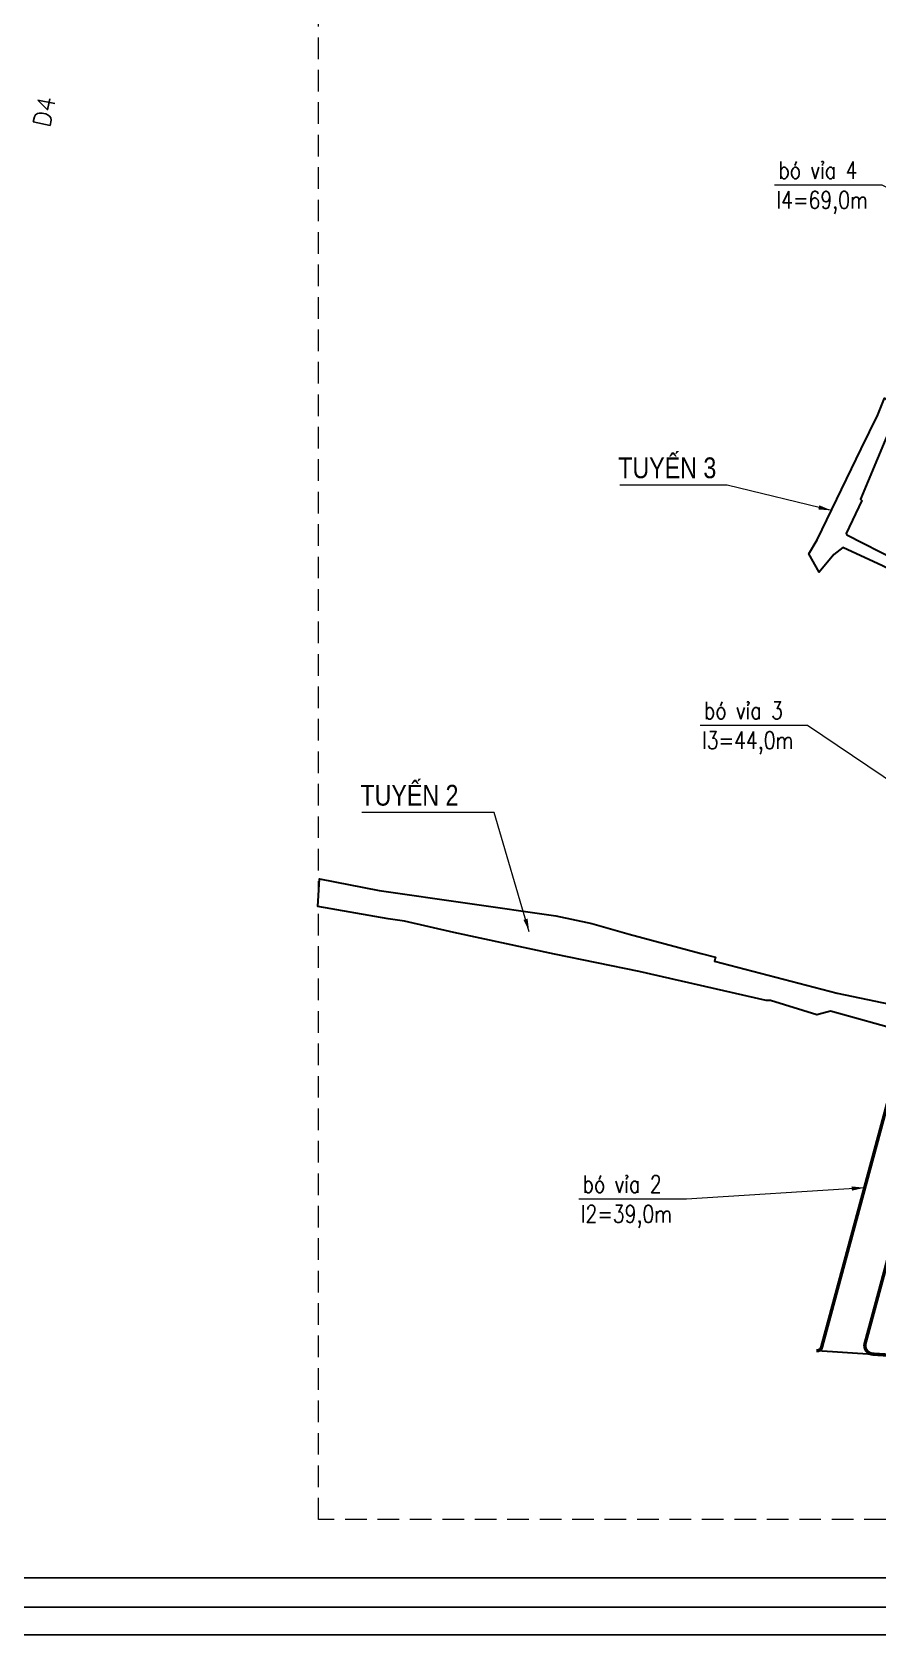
# Model space of a CAD drawing. Header units: metres. Extents: x 596935 to 599449, y 2303977 to 2305782.
# Drawn here: x 599223.3 to 599321, y 2304619.1 to 2304804.3 of the extents above; entities that cross this region are included whole.
import ezdxf

# ---------------------------------------------------------------- set-up
doc = ezdxf.new("R2010")
doc.units = ezdxf.units.M
doc.header["$MEASUREMENT"] = 0
doc.linetypes.add('HIDDEN', pattern=[0.375, 0.25, -0.125])
for name, color, linetype in [('KHUNGTEN', 5, 'Continuous'), ('pntelev', 2, 'Continuous'), ('thep', 2, 'Continuous'), ('TUYEN', 7, 'Continuous')]:
    doc.layers.add(name, color=color, linetype=linetype)
for name, color, linetype, lineweight in [('LC Dim', 8, 'Continuous', 18), ('LC Hatch', 252, 'Continuous', 9), ('LC MANH DUT', 35, 'HIDDEN', 5), ('LC Net dam 1', 30, 'Continuous', 30), ('LC Text1', 3, 'Continuous', 20), ('LC Text2', 7, 'Continuous', 25)]:
    doc.layers.add(name, color=color, linetype=linetype, lineweight=lineweight)
doc.styles.add('LC 3', font='vnsimli.shx', dxfattribs={"width": 0.75})
doc.styles.add('T2', font='', dxfattribs={"width": 0.8})
doc.styles.add('TENCOC', font='Vnromanc.shx')
doc.styles.get('T2').set_extended_font_data('.VnArialH')
doc.dimstyles.get("Standard").update_dxf_attribs({"dimtxt": 0.18, "dimasz": 0.18, "dimexe": 0.18, "dimexo": 0.0625, "dimgap": 0.09, "dimtad": 0, "dimtih": 1, "dimtoh": 1, "dimdec": 4, "dimzin": 0, "dimdsep": 46, "dimtxsty": 'Standard', "dimcen": 0.09, "dimadec": 0, "dimazin": 0, "dimtfac": 1, "dimtdec": 4, "dimtofl": 0, "dimtmove": 0, "dimatfit": 3, "dimfxl": 1, "dimtolj": 1, "dimtzin": 0, "dimarcsym": 0})

# ---------------------------------------------------------------- blocks, each defined once
blk = doc.blocks.new('a2')
at = {"layer": 'Defpoints', "flags": 128}
blk.add_lwpolyline([(297, 102.51), (0, 102.51), (0, -102.51), (297, -102.51)], close=True, dxfattribs=at)
at = {"layer": 'KHUNGTEN'}
blk.add_lwpolyline([(295.89, -100.5), (10, -100.5), (10, 101.39), (295.89, 101.39)], close=True, dxfattribs=at)
at = {"layer": 'thep'}
blk.add_lwpolyline([(293.77, -98.38), (12.11, -98.38), (12.11, 99.28), (293.77, 99.28)], close=True, dxfattribs=at)
blk = doc.blocks.new('COCTRENTUYEN')
at = {"layer": 'TUYEN', "color": 2, "lineweight": 0, "style": 'TENCOC'}
blk.add_text('D4', height=2, rotation=78.0033, dxfattribs=at).set_placement((71.08, 149.51))

msp = doc.modelspace()

# ---------------------------------------------------------------- hatches: boundary and pattern name
at = {"layer": 'LC Hatch', "linetype": 'Continuous', "lineweight": 0}
h = msp.add_hatch(dxfattribs=at)
h.set_pattern_fill('AR-SAND', color=256, scale=0.5, angle=90)
h.set_pattern_definition([(127.5, (598794.324, 2304714.68224), (-0.9634119, -0.0314967), [0, -0.76, 0, -0.85, 0, -0.8125]), (97.5, (598794.324, 2304714.6822), (-1.411073, 0.8848884), [0, -0.41, 0, -0.685, 0, -0.2625]), (57.5, (598794.324, 2304714.06724), (-0.0028295, 1.5570709), [0, -0.25, 0, -0.9, 0, -1.175]), (47.5, (598794.324, 2304714.0672), (-0.4388378, 1.5030633), [0, -0.125, 0, -0.59, 0, -0.675])])
h.paths.add_polyline_path([(599200.922, 2304799.886), (599202.958, 2304807.872), (599203.716, 2304811.059), (599204.51, 2304814.302), (599205.419, 2304818.39), (599206.734, 2304822.932), (599209.335, 2304832.136), (599210.974, 2304838.237), (599212.1, 2304841.026), (599215.16, 2304843.165), (599214.249, 2304844.276), (599217.975, 2304846.845), (599219.291, 2304847.911), (599224.556, 2304851.358), (599229.179, 2304854.255), (599233.152, 2304856.668), (599236.763, 2304858.746), (599240.224, 2304860.903), (599240.374, 2304860.684), (599241.668, 2304861.572), (599245.083, 2304863.818), (599251.846, 2304867.917), (599259.791, 2304872.841), (599266.731, 2304876.896), (599270.482, 2304879.234), (599274.619, 2304881.734), (599281.619, 2304885.731), (599284.394, 2304887.569), (599284.563, 2304887.366), (599288.57, 2304889.811), (599293.304, 2304892.45), (599296.851, 2304894.763), (599299.901, 2304896.386), (599299.045, 2304898.325), (599296.149, 2304896.977), (599283.646, 2304891.556), (599279.472, 2304888.298), (599276.014, 2304886.255), (599272.068, 2304883.962), (599260.274, 2304877.111), (599256.47, 2304874.823), (599252.908, 2304872.797), (599242.515, 2304867.18), (599240.808, 2304866.127), (599229.837, 2304859.128), (599222.946, 2304854.766), (599212.844, 2304848.838), (599211.217, 2304847.534), (599207.475, 2304843.087), (599208.489, 2304842.288), (599208.287, 2304841.821), (599205.733, 2304836.867), (599202.196, 2304821.358), (599200.2, 2304815.335), (599199.717, 2304814.805), (599199.266, 2304812.726), (599199.412, 2304812.572), (599199.543, 2304812.23), (599200.129, 2304811.794), (599197.888, 2304805.26), (599195.138, 2304796.668), (599193.811, 2304793.013), (599194.276, 2304792.851, -0.3657961), (599194.605, 2304792.297), (599194.055, 2304788.997, -0.0346369), (599192.446, 2304782.268), (599177.973, 2304736.125), (599176.653, 2304731.697), (599176.872, 2304731.591), (599176.864, 2304731.563, -0.2741066), (599176.988, 2304731.069), (599176.096, 2304728.077), (599175.347, 2304725.565), (599163.126, 2304684.566), (599161.788, 2304680.087), (599161.79, 2304680.086), (599161.413, 2304678.819), (599151.813, 2304643.303), (599157.863, 2304642.921, -0.4743476), (599156.96, 2304644.18), (599165.972, 2304677.523), (599182.984, 2304734.592), (599200.337, 2304789.919, -0.4647143), (599201.042, 2304790.215), (599201.073, 2304790.199)])

# ---------------------------------------------------------------- linework, layer by layer
at = {"layer": 'LC MANH DUT', "lineweight": 0, "ltscale": 10}
msp.add_lwpolyline([(599256.376, 2304810.953), (599393.207, 2304810.953), (599393.207, 2304632.434), (599256.376, 2304632.434)], close=True, dxfattribs=at)
at = {"layer": 'LC Net dam 1', "color": 2}
msp.add_line((599314.01, 2304651.956), (599320.467, 2304651.548), dxfattribs=at)
at = {"layer": 'LC Net dam 1', "linetype": 'HIDDEN', "lineweight": 0, "ltscale": 4, "const_width": 0.4, "flags": 128}
for points in [[(599364.569, 2304798.369), (599363.646, 2304798.842, 0.4647143), (599362.941, 2304798.547), (599345.588, 2304743.22), (599328.576, 2304686.151), (599319.564, 2304652.807, 0.4743476), (599320.467, 2304651.548), (599324.292, 2304651.307)], [(599313.914, 2304651.962), (599314.01, 2304651.956, 0.3565322), (599314.524, 2304652.325), (599324.016, 2304687.446), (599324.394, 2304688.713)]]:
    msp.add_lwpolyline(points, format="xyb", dxfattribs=at)
at = {"layer": 'LC Net dam 1', "color": 2}
for points in [[(599337.534, 2304734.861), (599321.552, 2304742.61), (599316.999, 2304744.732), (599315.95, 2304743.937), (599314.26, 2304741.9), (599313.04, 2304744.026), (599314.023, 2304745.635), (599319.107, 2304756.128), (599321.026, 2304760.088), (599321.799, 2304761.998), (599323.472, 2304760.751), (599321.857, 2304757.134), (599319.007, 2304750.315), (599319.189, 2304750.173), (599317.367, 2304746.38), (599317.391, 2304746.271), (599317.441, 2304746.199), (599323.177, 2304743.269), (599337.398, 2304736.475), (599337.872, 2304736.397)], [(599324.14, 2304688.772), (599315.558, 2304691.16), (599313.965, 2304690.766), (599308.626, 2304692.396), (599308.123, 2304692.42), (599293.46, 2304695.748), (599283.659, 2304697.759), (599272.015, 2304700.256), (599266.324, 2304701.589), (599264.431, 2304701.846), (599256.295, 2304703.256), (599256.514, 2304706.467), (599263.403, 2304705.121), (599283.826, 2304702.191), (599287.959, 2304701.295), (599292.279, 2304700.09), (599300.622, 2304697.833), (599302.284, 2304697.42), (599302.144, 2304696.96), (599316.324, 2304693.256), (599322.421, 2304691.983)]]:
    msp.add_lwpolyline(points, dxfattribs=at)

# ---------------------------------------------------------------- block references
at = {"layer": 'LC Text2', "linetype": 'Continuous', "lineweight": 0}
msp.add_blockref('COCTRENTUYEN', (599154.233, 2304643.669), dxfattribs=at)
at = {"layer": 'pntelev', "linetype": 'Continuous', "lineweight": 0, "xscale": 1.6, "yscale": 1.6, "zscale": 1.6}
msp.add_blockref('a2', (598973.344, 2304783.116), dxfattribs=at)

# ---------------------------------------------------------------- texts
at = {"layer": 'LC Text1', "color": 3, "style": 'LC 3', "width": 0.8}
for s, p in [('bã vØa 4', (599309.552, 2304787.353)), ('l4=69,0m', (599309.314, 2304783.906)), ('bã vØa 3', (599300.947, 2304724.923)), ('l3=44,0m', (599300.709, 2304721.475)), ('bã vØa 2', (599286.928, 2304670.195)), ('l2=39,0m', (599286.69, 2304666.747))]:
    msp.add_text(s, height=2, rotation=360, dxfattribs=at).set_placement(p)
at = {"layer": 'LC Text2', "style": 'T2', "width": 0.8}
for s, p in [('tuyÕn 3', (599291.036, 2304752.753)), ('tuyÕn 2', (599261.236, 2304714.924, 0))]:
    msp.add_text(s, height=2.4, rotation=0, dxfattribs=at).set_placement(p)

# ---------------------------------------------------------------- leaders
at = {"layer": 'LC Dim', "linetype": 'Continuous', "lineweight": 0}
for points in [[(599349.184, 2304772.949), (599321.522, 2304786.602), (599309.102, 2304786.602)], [(599315.668, 2304749.029, 0), (599303.618, 2304751.96, 0), (599291.197, 2304751.96, 0)], [(599331.268, 2304711.771), (599312.917, 2304724.171), (599300.496, 2304724.171)], [(599280.742, 2304700.352), (599276.673, 2304714.131), (599261.398, 2304714.131)], [(599319.511, 2304670.777), (599298.898, 2304669.444), (599286.478, 2304669.444)]]:
    msp.add_leader(points, dimstyle='Standard', override={"dimtxt": 0.5, "dimasz": 1.5, "dimgap": 0.09, "dimtad": 0, "dimdec": 2, "dimdsep": 0, "dimtdec": 2, "dimtix": 1, "dimlwd": 0, "dimlwe": 0}, dxfattribs=at)

doc.saveas('drawing.dxf')
